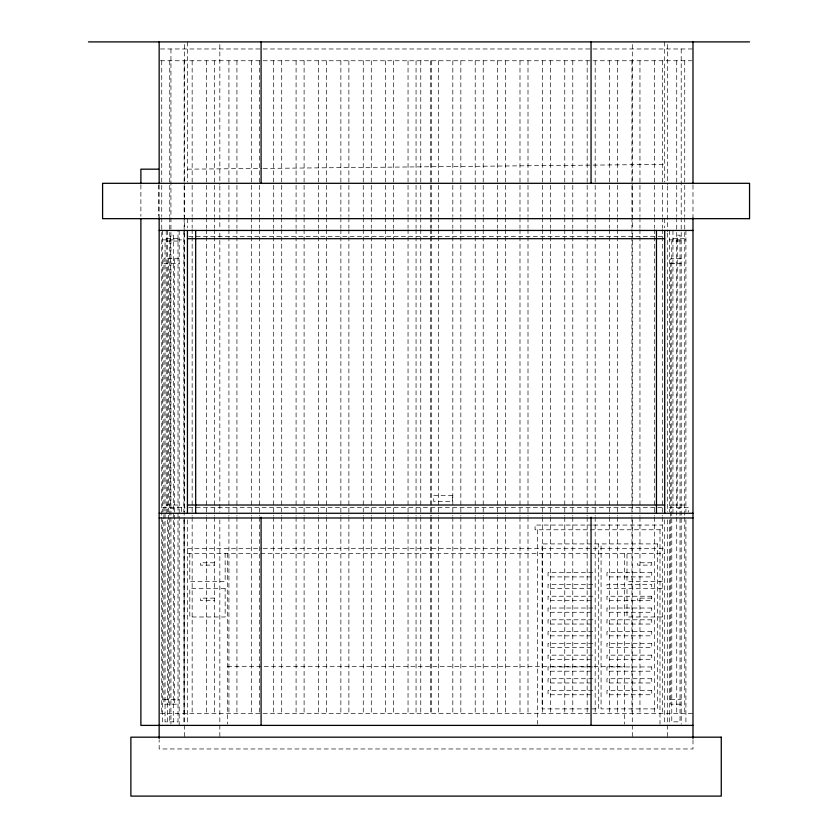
<?xml version="1.0" encoding="UTF-8"?>
<svg xmlns="http://www.w3.org/2000/svg" width="838" height="838" viewBox="0 0 838 838"><rect width="100%" height="100%" fill="white"/><g stroke="black" fill="none" stroke-linecap="round" stroke-linejoin="round"><path stroke-width="0.63" stroke-dasharray="4.19 3.14" d="M187.44 169.171L261.969 168.428M263.279 168.417L664.702 164.395M160.467 48.971L692.984 48.971M160.467 60.755L691.675 60.755M188.749 236.337L656.856 236.337M658.165 236.337L664.702 236.337M166.228 238.694L178.012 238.694M672.956 238.694L684.74 238.694M162.687 239.878L183.899 239.878M669.415 239.878L685.913 239.878M178.012 241.061L165.044 241.061L165.044 721.853L178.012 721.853L178.012 230.45M680.027 241.061L671.772 241.061L671.772 721.853L680.027 721.853L680.027 235.164L677.198 235.164L677.198 508.561L680.027 508.561M179.185 258.733L163.871 258.733L163.871 704.182L179.185 704.182M681.2 258.733L670.599 258.733L670.599 704.182L681.2 704.182M163.871 263.446L179.185 263.446M670.599 263.446L681.2 263.446M166.228 505.021L178.012 505.021M672.956 505.021L684.74 505.021M162.687 507.388L184.999 507.388M188.749 507.388L663.392 507.388M669.415 507.388L688.27 507.388L688.27 512.102M173.298 508.561L170.47 508.561L170.47 235.164L173.298 235.164L173.298 721.853M592.215 525.059L535.073 525.059L535.073 529.773L662.345 529.773M593.514 525.059L662.345 525.059M187.44 548.628L261.969 548.628M263.279 548.628L664.702 548.628M187.44 553.342L664.702 553.342M214.538 562.769L200.397 562.769L200.397 565.126L214.538 565.126M592.822 572.668L548.042 572.668L548.042 576.911L592.822 576.911M662.345 581.624L626.992 581.624L626.992 553.342M592.822 584.453L548.042 584.453L548.042 588.695L592.822 588.695M662.345 588.695L606.963 588.695L606.963 584.453L651.744 584.453L651.744 588.695M592.822 596.237L548.042 596.237L548.042 600.479L592.822 600.479M214.538 598.123L200.397 598.123L200.397 600.479L214.538 600.479M651.744 598.123L637.603 598.123L637.603 600.479M592.822 608.021L548.042 608.021L548.042 612.264L592.822 612.264M662.345 616.978L626.992 616.978L626.992 588.695M592.822 619.806L548.042 619.806L548.042 624.048L592.822 624.048M592.822 631.59L548.042 631.59L548.042 635.833L592.822 635.833M592.822 643.375L548.042 643.375L548.042 647.617L592.822 647.617M592.822 655.159L548.042 655.159L548.042 659.401L592.822 659.401M227.507 666.472L624.635 666.472M592.822 666.943L548.042 666.943L548.042 671.186L592.822 671.186M592.822 678.728L548.042 678.728L548.042 682.97L592.822 682.97M592.822 690.512L548.042 690.512L548.042 694.754L592.822 694.754M163.871 699.468L179.185 699.468M670.599 699.468L681.2 699.468M160.467 713.609L692.984 713.609M692.984 185.041L692.984 217.398M692.984 739.797L692.984 748.963L159.157 748.963L159.157 739.797M685.913 230.45L685.913 511.966M685.913 519.822L685.913 725.394M684.74 60.755L684.74 216.445M684.74 217.754L684.74 516.051M684.74 517.36L684.74 713.609M681.2 48.971L681.2 216.445M681.2 217.754L681.2 724.084M676.727 60.755L676.727 216.445M676.727 217.754L676.727 516.051M676.727 517.36L676.727 713.609M672.956 230.45L672.956 513.275M669.415 230.45L669.415 512.102M669.415 519.822L669.415 725.394M667.645 44.519L667.656 184.622M667.645 185.931L667.645 231.759M667.645 233.069L667.656 511.966M667.645 519.822L667.656 737.178M664.702 41.9L664.702 182.056M664.702 218.666L664.702 227.831M664.702 519.822L664.702 724.095M662.345 60.755L662.345 216.445M662.345 217.754L662.345 228.219M662.345 229.528L662.345 516.051M662.345 517.36L662.345 713.609M659.988 529.773L659.988 724.084M654.331 60.755L654.331 216.445M654.331 217.754L654.331 228.219M654.331 229.528L654.331 516.051M654.331 517.36L654.331 713.609M639.96 60.755L639.96 216.445M639.96 217.754L639.96 228.219M639.96 229.528L639.96 516.051M639.96 517.36L639.96 713.609M632.292 44.519L632.292 184.622M632.292 185.931L632.292 227.831M632.292 233.069L632.292 511.966M632.292 519.822L632.292 737.178M631.946 60.755L631.946 216.445M631.946 217.754L631.946 228.219M631.946 229.528L631.946 516.051M631.946 517.36L631.946 713.609M624.635 553.342L624.635 724.095M617.564 60.755L617.564 216.445M617.564 217.754L617.564 228.219M617.564 229.528L617.564 516.051M617.564 517.36L617.564 713.609M609.551 60.755L609.551 216.445M609.551 217.754L609.551 228.219M609.551 229.528L609.551 516.051M609.551 517.36L609.551 713.609M595.179 60.755L595.179 216.445M595.179 217.754L595.179 228.219M595.179 229.528L595.179 516.051M595.179 517.36L595.179 713.609M587.166 60.755L587.166 216.445M587.166 217.754L587.166 228.219M587.166 229.528L587.166 516.051M587.166 517.36L587.166 713.609M572.783 60.755L572.783 216.445M572.783 217.754L572.783 228.219M572.783 229.528L572.783 516.051M572.783 517.36L572.783 713.609M564.77 60.755L564.77 216.445M564.77 217.754L564.77 228.219M564.77 229.528L564.77 516.051M564.77 517.36L564.77 713.609M550.398 60.755L550.398 216.445M550.398 217.754L550.398 228.219M550.398 229.528L550.398 516.051M550.398 517.36L550.398 713.609M542.385 60.755L542.385 216.445M542.385 217.754L542.385 228.219M542.385 229.528L542.385 516.051M542.385 517.36L542.385 713.609M537.43 529.773L537.43 724.084M528.003 60.755L528.003 216.445M528.003 217.754L528.003 228.219M528.003 229.528L528.003 516.051M528.003 517.36L528.003 713.609M519.989 60.755L519.989 216.445M519.989 217.754L519.989 228.219M519.989 229.528L519.989 516.051M519.989 517.36L519.989 713.609M505.618 60.755L505.618 216.445M505.618 217.754L505.618 228.219M505.618 229.528L505.618 516.051M505.618 517.36L505.618 713.609M497.604 60.755L497.604 216.445M497.604 217.754L497.604 228.219M497.604 229.528L497.604 516.051M497.604 517.36L497.604 713.609M483.222 60.755L483.222 216.445M483.222 217.754L483.222 228.219M483.222 229.528L483.222 516.051M483.222 517.36L483.222 713.609M475.209 60.755L475.209 216.445M475.209 217.754L475.209 228.219M475.209 229.528L475.209 516.051M475.209 517.36L475.209 713.609M460.837 60.755L460.837 216.445M460.837 217.754L460.837 228.219M460.837 229.528L460.837 516.051M460.837 517.36L460.837 713.609M452.824 60.755L452.824 216.445M452.824 217.754L452.824 228.219M452.824 229.528L452.824 516.051M452.824 517.36L452.824 713.609M438.442 60.755L438.442 216.445M438.442 217.754L438.442 228.219M438.442 229.528L438.442 516.051M438.442 517.36L438.442 713.609M431.371 60.755L431.371 216.445M431.371 217.754L431.371 228.219M431.371 229.528L431.371 516.051M431.371 517.36L431.371 713.609M430.428 60.755L430.428 216.445M430.428 217.754L430.428 228.219M430.428 229.528L430.428 516.051M430.428 517.36L430.428 713.609M420.77 60.755L420.77 216.445M420.77 217.754L420.77 228.219M420.77 229.528L420.77 516.051M420.77 517.36L420.77 713.609M416.057 60.755L416.057 216.445M416.057 217.754L416.057 228.219M416.057 229.528L416.057 516.051M416.057 517.36L416.057 713.609M408.043 60.755L408.043 216.445M408.043 217.754L408.043 228.219M408.043 229.528L408.043 516.051M408.043 517.36L408.043 713.609M393.661 60.755L393.661 216.445M393.661 217.754L393.661 228.219M393.661 229.528L393.661 516.051M393.661 517.36L393.661 713.609M385.648 60.755L385.648 216.445M385.648 217.754L385.648 228.219M385.648 229.528L385.648 516.051M385.648 517.36L385.648 713.609M371.276 60.755L371.276 216.445M371.276 217.754L371.276 228.219M371.276 229.528L371.276 516.051M371.276 517.36L371.276 713.609M363.263 60.755L363.263 216.445M363.263 217.754L363.263 228.219M363.263 229.528L363.263 516.051M363.263 517.36L363.263 713.609M348.88 60.755L348.88 216.445M348.88 217.754L348.88 228.219M348.88 229.528L348.88 516.051M348.88 517.36L348.88 713.609M340.867 60.755L340.867 216.445M340.867 217.754L340.867 228.219M340.867 229.528L340.867 516.051M340.867 517.36L340.867 713.609M326.495 60.755L326.495 216.445M326.495 217.754L326.495 228.219M326.495 229.528L326.495 516.051M326.495 517.36L326.495 713.609M318.482 60.755L318.482 216.445M318.482 217.754L318.482 228.219M318.482 229.528L318.482 516.051M318.482 517.36L318.482 713.609M304.1 60.755L304.1 216.445M304.1 217.754L304.1 228.219M304.1 229.528L304.1 516.051M304.1 517.36L304.1 713.609M296.086 60.755L296.086 216.445M296.086 217.754L296.086 228.219M296.086 229.528L296.086 516.051M296.086 517.36L296.086 713.609M281.715 60.755L281.715 216.445M281.715 217.754L281.715 228.219M281.715 229.528L281.715 516.051M281.715 517.36L281.715 713.609M273.701 60.755L273.701 216.445M273.701 217.754L273.701 228.219M273.701 229.528L273.701 516.051M273.701 517.36L273.701 713.609M259.319 60.755L259.319 216.445M259.319 217.754L259.319 228.219M259.319 229.528L259.319 516.051M259.319 517.36L259.319 713.609M251.306 60.755L251.306 216.445M251.306 217.754L251.306 228.219M251.306 229.528L251.306 516.051M251.306 517.36L251.306 713.609M236.934 60.755L236.934 216.445M236.934 217.754L236.934 228.219M236.934 229.528L236.934 516.051M236.934 517.36L236.934 713.609M228.921 60.755L228.921 216.445M228.921 217.754L228.921 228.219M228.921 229.528L228.921 516.051M228.921 517.36L228.921 713.609M227.507 553.342L227.507 724.095M225.15 553.342L225.15 581.624L189.797 581.624L189.797 553.342M219.839 44.519L219.839 184.622M219.839 185.931L219.839 227.831M219.839 233.069L219.839 511.966M219.839 519.822L219.839 737.178M214.538 60.755L214.538 216.445M214.538 217.754L214.538 228.219M214.538 229.528L214.538 516.051M214.538 517.36L214.538 713.609M206.525 60.755L206.525 216.445M206.525 217.754L206.525 228.219M206.525 229.528L206.525 516.051M206.525 517.36L206.525 713.609M192.153 60.755L192.153 216.445M192.153 217.754L192.153 228.219M192.153 229.528L192.153 516.051M192.153 517.36L192.153 713.609M187.44 41.9L187.44 182.024M187.44 218.666L187.44 227.831M187.44 519.822L187.44 725.394M184.486 44.519L184.486 184.622M184.486 185.931L184.486 231.759M184.486 233.069L184.486 511.966M184.486 519.822L184.486 737.178M184.14 60.755L184.14 216.445M184.14 217.754L184.14 516.051M184.14 517.36L184.14 713.609M183.899 230.45L183.899 511.966M183.899 519.822L183.899 725.394M181.542 507.388L181.542 512.102M179.185 230.45L179.185 725.394M174.472 258.733L174.472 704.182M170.942 48.971L170.942 216.445M170.942 217.754L170.942 516.051M170.942 517.36L170.942 724.084M169.758 60.755L169.758 216.445M169.758 217.754L169.758 721.853M168.585 258.733L168.585 704.182M167.401 230.45L167.401 512.102M167.401 519.822L167.401 725.394M166.228 230.45L166.228 513.275M162.687 230.45L162.687 512.102M162.687 519.822L162.687 725.394M161.744 60.755L161.744 216.445M161.744 217.754L161.744 516.051M161.744 517.36L161.744 713.609M159.157 185.041L159.157 217.398M158.571 184.873L158.571 216.288M140.889 184.873L140.889 216.288M452.583 495.593L433.728 495.593L433.728 501.491L452.583 501.491L452.583 495.593M598.709 543.914L542.144 543.914L542.144 708.896L598.709 708.896L598.709 543.914M657.631 543.914L601.066 543.914L601.066 708.896L657.631 708.896L657.631 543.914M651.744 562.769L637.603 562.769L637.603 565.126L651.744 565.126L651.744 562.769M651.744 572.668L606.963 572.668L606.963 576.911L651.744 576.911L651.744 572.668M225.15 588.695L189.797 588.695L189.797 616.978L225.15 616.978L225.15 588.695M651.744 596.237L606.963 596.237L606.963 600.479L651.744 600.479L651.744 596.237M651.744 608.021L606.963 608.021L606.963 612.264L651.744 612.264L651.744 608.021M651.744 619.806L606.963 619.806L606.963 624.048L651.744 624.048L651.744 619.806M651.744 631.59L606.963 631.59L606.963 635.833L651.744 635.833L651.744 631.59M651.744 643.375L606.963 643.375L606.963 647.617L651.744 647.617L651.744 643.375M651.744 655.159L606.963 655.159L606.963 659.401L651.744 659.401L651.744 655.159M651.744 666.943L606.963 666.943L606.963 671.186L651.744 671.186L651.744 666.943M651.744 678.728L606.963 678.728L606.963 682.97L651.744 682.97L651.744 678.728M651.744 690.512L606.963 690.512L606.963 694.754L651.744 694.754L651.744 690.512"/><path stroke-width="1.26" d="M88.451 41.9L749.549 41.9M158.571 169.171L140.889 169.171L140.889 183.564M749.549 218.666L102.592 218.666L102.592 183.313L749.549 183.313L749.549 218.666M159.157 230.45L692.984 230.45M187.44 238.694L664.702 238.694M187.44 505.021L664.702 505.021M159.157 513.275L692.984 513.275M159.157 517.989L692.984 517.989M158.571 725.394L140.889 725.394L140.889 218.907M159.157 725.394L692.984 725.394M692.984 41.9L692.984 183.732M692.984 217.754L692.984 738.488M664.702 230.45L664.702 513.275M656.458 230.45L656.458 513.275M591.052 41.9L591.052 183.313M591.052 517.203L591.052 725.394M261.089 41.9L261.089 183.313M261.089 517.203L261.089 725.394M195.683 230.45L195.683 513.275M187.44 230.45L187.44 513.275M159.157 41.9L159.157 183.732M159.157 217.754L159.157 738.488M721.267 737.178L130.875 737.178L130.875 796.1L721.267 796.1L721.267 737.178"/></g></svg>
